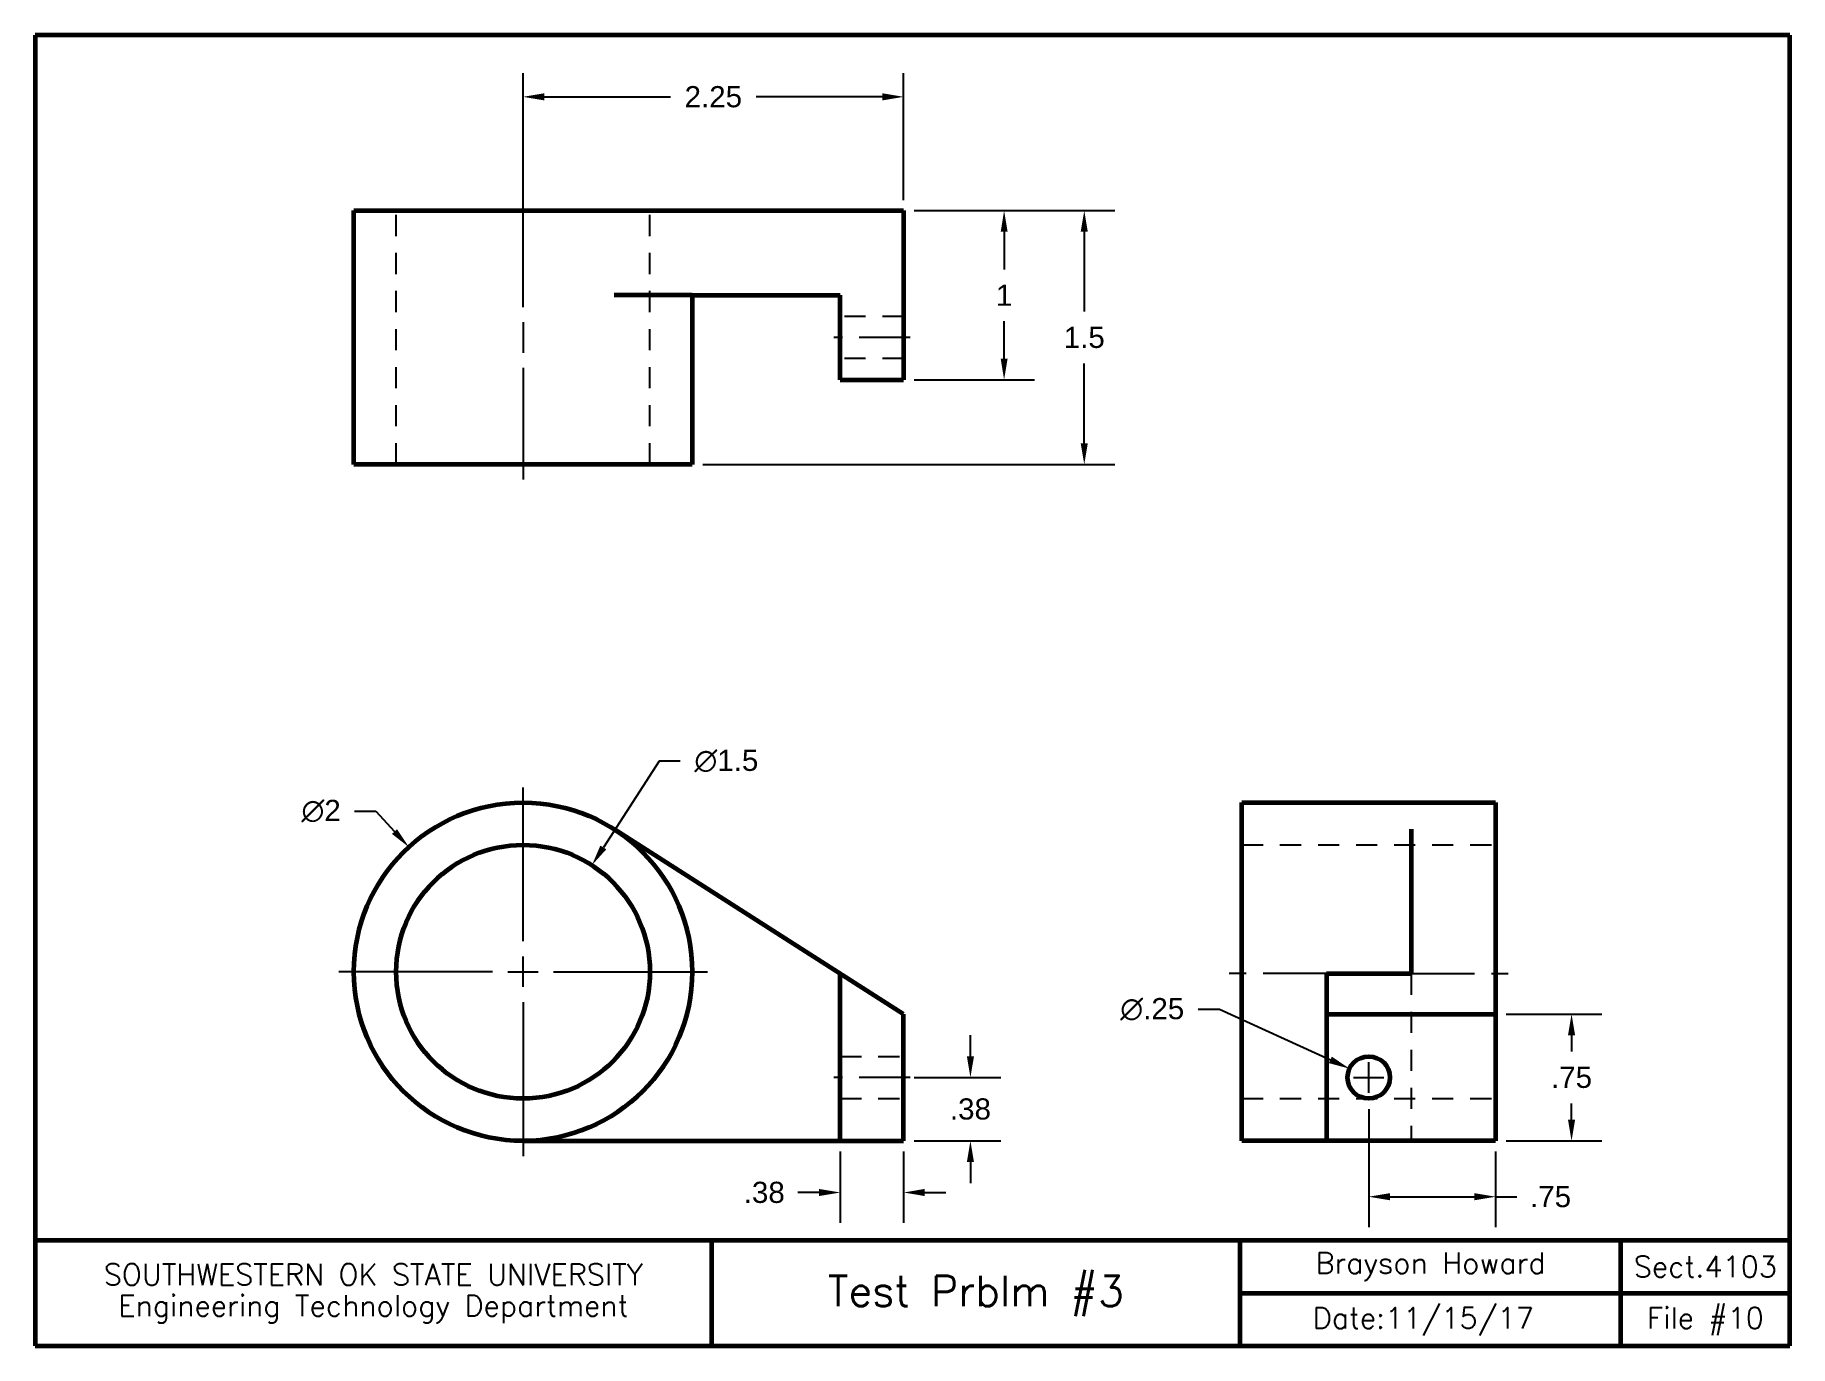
# Model space of a CAD drawing. Header units: inches. Extents: x 0 to 10.4, y 0 to 7.8.
import ezdxf
from ezdxf.enums import TextEntityAlignment as Align

# ---------------------------------------------------------------- set-up
doc = ezdxf.new("R2010")
doc.units = ezdxf.units.IN
doc.header["$MEASUREMENT"] = 0
doc.linetypes.add('CENTER2', pattern=[1.125, 0.75, -0.125, 0.125, -0.125])
doc.linetypes.add('HIDDEN2', pattern=[0.1875, 0.125, -0.0625])
doc.layers.add('Borders', color=1, linetype='Continuous', lineweight=60)
doc.layers.add('Object', color=7, linetype='Continuous', lineweight=60)
for name, color, linetype in [('Center', 5, 'CENTER2'), ('Dimensions', 5, 'Continuous'), ('Hidden', 104, 'HIDDEN2'), ('Text', 5, 'Continuous')]:
    doc.layers.add(name, color=color, linetype=linetype)
doc.styles.add('Romans', font='romans.shx')
doc.styles.get("Standard").update_dxf_attribs({"font": 'arial.ttf'})
doc.dimstyles.get("Standard").update_dxf_attribs({"dimtxt": 0.18, "dimasz": 0.18, "dimexe": 0.18, "dimexo": 0.0625, "dimgap": 0.09, "dimtad": 0, "dimtih": 1, "dimtoh": 1, "dimdec": 4, "dimzin": 0, "dimdsep": 46, "dimtxsty": 'Standard', "dimcen": 0.09, "dimadec": 0, "dimazin": 0, "dimtfac": 1, "dimtdec": 4, "dimtofl": 0, "dimtmove": 0, "dimatfit": 3, "dimfxl": 1, "dimtolj": 1, "dimtzin": 0, "dimarcsym": 0})

# ---------------------------------------------------------------- blocks, each defined once
blk = doc.blocks.new('*D6')
at = {"layer": 'Center', "color": 0, "lineweight": -2, "transparency": 16777216}
for p, q in [((6.877, 1.99), (7.002, 1.99)), ((7.002, 1.99), (7.658, 1.691)), ((7.885, 1.497), (7.885, 1.677)), ((7.795, 1.587), (7.975, 1.587))]:
    blk.add_line(p, q, dxfattribs=at)
at = {"layer": 'Center', "color": 0, "transparency": 16777216}
blk.add_solid([(7.667, 1.71), (7.649, 1.672), (7.772, 1.639)], dxfattribs=at)
at = {"layer": 'Defpoints', "color": 0, "transparency": 16777216}
for p in [(7.772, 1.639), (7.999, 1.535)]:
    blk.add_point(p, dxfattribs=at)
at = {"layer": 'Center', "color": 0, "transparency": 16777216, "insert": (6.605, 1.99), "char_height": 0.125, "attachment_point": 5}
blk.add_mtext('\\A1;∅.25', dxfattribs=at)
blk = doc.blocks.new('*D8')
at = {"layer": 'Center', "color": 0, "lineweight": -2, "transparency": 16777216}
for p, q in [((2.885, 6.775), (2.885, 7.565)), ((5.135, 6.775), (5.135, 7.565)), ((3.01, 7.385), (3.756, 7.385)), ((5.01, 7.385), (4.264, 7.385))]:
    blk.add_line(p, q, dxfattribs=at)
at = {"layer": 'Center', "color": 0, "transparency": 16777216}
for points in [[(3.01, 7.406), (3.01, 7.364), (2.885, 7.385)], [(5.01, 7.406), (5.01, 7.364), (5.135, 7.385)]]:
    blk.add_solid(points, dxfattribs=at)
at = {"layer": 'Defpoints', "color": 0, "transparency": 16777216}
for p in [(5.135, 7.385), (2.885, 6.712), (5.135, 6.712)]:
    blk.add_point(p, dxfattribs=at)
at = {"layer": 'Center', "color": 0, "transparency": 16777216, "insert": (4.01, 7.385), "char_height": 0.125, "attachment_point": 5}
blk.add_mtext('\\A1;2.25', dxfattribs=at)
blk = doc.blocks.new('*D9')
at = {"layer": 'Defpoints', "color": 0, "transparency": 16777216}
for p in [(5.135, 6.712), (3.885, 5.212), (6.203, 5.212)]:
    blk.add_point(p, dxfattribs=at)
at = {"layer": 'Dimensions', "color": 0, "lineweight": -2, "transparency": 16777216}
for p, q in [((5.198, 6.712), (6.383, 6.712)), ((6.203, 6.587), (6.203, 6.116)), ((6.203, 5.337), (6.203, 5.808)), ((3.948, 5.212), (6.383, 5.212))]:
    blk.add_line(p, q, dxfattribs=at)
at = {"layer": 'Dimensions', "color": 0, "transparency": 16777216}
for points in [[(6.182, 6.587), (6.224, 6.587), (6.203, 6.712)], [(6.182, 5.337), (6.224, 5.337), (6.203, 5.212)]]:
    blk.add_solid(points, dxfattribs=at)
at = {"layer": 'Dimensions', "color": 0, "transparency": 16777216, "insert": (6.203, 5.962), "char_height": 0.125, "attachment_point": 5}
blk.add_mtext('\\A1;1.5', dxfattribs=at)
blk = doc.blocks.new('*D10')
at = {"layer": 'Defpoints', "color": 0, "transparency": 16777216}
for p in [(5.135, 6.712), (5.729, 6.712), (5.135, 5.712)]:
    blk.add_point(p, dxfattribs=at)
at = {"layer": 'Dimensions', "color": 0, "lineweight": -2, "transparency": 16777216}
for p, q in [((5.198, 6.712), (5.909, 6.712)), ((5.729, 6.587), (5.729, 6.365)), ((5.729, 5.837), (5.729, 6.059)), ((5.198, 5.712), (5.909, 5.712))]:
    blk.add_line(p, q, dxfattribs=at)
at = {"layer": 'Dimensions', "color": 0, "transparency": 16777216}
for points in [[(5.709, 6.587), (5.75, 6.587), (5.729, 6.712)], [(5.709, 5.837), (5.75, 5.837), (5.729, 5.712)]]:
    blk.add_solid(points, dxfattribs=at)
at = {"layer": 'Dimensions', "color": 0, "transparency": 16777216, "insert": (5.729, 6.212), "char_height": 0.125, "attachment_point": 5}
blk.add_mtext('\\A1;1', dxfattribs=at)
blk = doc.blocks.new('*D11')
at = {"layer": 'Defpoints', "color": 0, "transparency": 16777216}
for p in [(2.21, 2.949), (3.561, 1.475)]:
    blk.add_point(p, dxfattribs=at)
at = {"layer": 'Dimensions', "color": 0, "lineweight": -2, "transparency": 16777216}
for p, q in [((2.885, 2.392), (2.885, 3.302)), ((1.889, 3.162), (2.014, 3.162)), ((2.014, 3.162), (2.125, 3.041)), ((2.885, 2.122), (2.885, 2.302)), ((2.705, 2.212), (1.795, 2.212)), ((2.795, 2.212), (2.975, 2.212)), ((3.065, 2.212), (3.975, 2.212)), ((2.885, 2.032), (2.885, 1.122))]:
    blk.add_line(p, q, dxfattribs=at)
at = {"layer": 'Dimensions', "color": 0, "transparency": 16777216}
blk.add_solid([(2.14, 3.055), (2.11, 3.027), (2.21, 2.949)], dxfattribs=at)
at = {"layer": 'Dimensions', "color": 0, "transparency": 16777216, "insert": (1.691, 3.162), "char_height": 0.125, "attachment_point": 5}
blk.add_mtext('\\A1;∅2', dxfattribs=at)
blk = doc.blocks.new('*D13')
at = {"layer": 'Defpoints', "color": 0, "transparency": 16777216}
for p in [(7.885, 1.462), (8.635, 1.212), (8.635, 0.882)]:
    blk.add_point(p, dxfattribs=at)
at = {"layer": 'Dimensions', "color": 0, "lineweight": -2, "transparency": 16777216}
for p, q in [((7.885, 1.4), (7.885, 0.702)), ((8.635, 1.15), (8.635, 0.702)), ((8.01, 0.882), (8.51, 0.882)), ((8.635, 0.882), (8.76, 0.882))]:
    blk.add_line(p, q, dxfattribs=at)
at = {"layer": 'Dimensions', "color": 0, "transparency": 16777216}
for points in [[(8.01, 0.903), (8.01, 0.861), (7.885, 0.882)], [(8.51, 0.903), (8.51, 0.861), (8.635, 0.882)]]:
    blk.add_solid(points, dxfattribs=at)
at = {"layer": 'Dimensions', "color": 0, "transparency": 16777216, "insert": (8.96, 0.882), "char_height": 0.125, "attachment_point": 5}
blk.add_mtext('\\A1;.75', dxfattribs=at)
blk = doc.blocks.new('*D14')
at = {"layer": 'Defpoints', "color": 0, "transparency": 16777216}
for p in [(4.76, 1.212), (5.135, 1.212), (4.76, 0.907)]:
    blk.add_point(p, dxfattribs=at)
at = {"layer": 'Dimensions', "color": 0, "lineweight": -2, "transparency": 16777216}
for p, q in [((4.76, 1.15), (4.76, 0.727)), ((5.135, 1.15), (5.135, 0.727)), ((4.635, 0.907), (4.51, 0.907)), ((5.26, 0.907), (5.385, 0.907))]:
    blk.add_line(p, q, dxfattribs=at)
at = {"layer": 'Dimensions', "color": 0, "transparency": 16777216}
for points in [[(4.635, 0.928), (4.635, 0.886), (4.76, 0.907)], [(5.26, 0.928), (5.26, 0.886), (5.135, 0.907)]]:
    blk.add_solid(points, dxfattribs=at)
at = {"layer": 'Dimensions', "color": 0, "transparency": 16777216, "insert": (4.311, 0.907), "char_height": 0.125, "attachment_point": 5}
blk.add_mtext('\\A1;.38', dxfattribs=at)
blk = doc.blocks.new('*D15')
at = {"layer": 'Defpoints', "color": 0, "transparency": 16777216}
for p in [(5.135, 1.587), (5.53, 1.587), (5.135, 1.212)]:
    blk.add_point(p, dxfattribs=at)
at = {"layer": 'Dimensions', "color": 0, "lineweight": -2, "transparency": 16777216}
for p, q in [((5.53, 1.712), (5.53, 1.837)), ((5.198, 1.587), (5.71, 1.587)), ((5.198, 1.212), (5.71, 1.212)), ((5.53, 1.087), (5.53, 0.962))]:
    blk.add_line(p, q, dxfattribs=at)
at = {"layer": 'Dimensions', "color": 0, "transparency": 16777216}
for points in [[(5.509, 1.712), (5.551, 1.712), (5.53, 1.587)], [(5.509, 1.087), (5.551, 1.087), (5.53, 1.212)]]:
    blk.add_solid(points, dxfattribs=at)
at = {"layer": 'Dimensions', "color": 0, "transparency": 16777216, "insert": (5.53, 1.4), "char_height": 0.125, "attachment_point": 5}
blk.add_mtext('\\A1;.38', dxfattribs=at)
blk = doc.blocks.new('*D17')
at = {"layer": 'Defpoints', "color": 0, "transparency": 16777216}
for p in [(8.635, 1.962), (8.635, 1.212), (9.084, 1.212)]:
    blk.add_point(p, dxfattribs=at)
at = {"layer": 'Dimensions', "color": 0, "lineweight": -2, "transparency": 16777216}
for p, q in [((8.698, 1.962), (9.264, 1.962)), ((9.084, 1.837), (9.084, 1.741)), ((9.084, 1.337), (9.084, 1.433)), ((8.698, 1.212), (9.264, 1.212))]:
    blk.add_line(p, q, dxfattribs=at)
at = {"layer": 'Dimensions', "color": 0, "transparency": 16777216}
for points in [[(9.063, 1.837), (9.105, 1.837), (9.084, 1.962)], [(9.063, 1.337), (9.105, 1.337), (9.084, 1.212)]]:
    blk.add_solid(points, dxfattribs=at)
at = {"layer": 'Dimensions', "color": 0, "transparency": 16777216, "insert": (9.084, 1.587), "char_height": 0.125, "attachment_point": 5}
blk.add_mtext('\\A1;.75', dxfattribs=at)

msp = doc.modelspace()

# ---------------------------------------------------------------- linework, layer by layer
at = {"layer": 'Borders'}
for p, q in [((10.375, 7.75), (0, 7.75)), ((0, 7.75), (0, 0)), ((10.375, 0), (10.375, 7.75)), ((0, 0.625), (10.375, 0.625)), ((4, 0.625), (4, 0)), ((7.125, 0), (7.125, 0.625)), ((9.375, 0), (9.375, 0.625)), ((7.125, 0.312), (10.375, 0.312)), ((0, 0), (10.375, 0))]:
    msp.add_line(p, q, dxfattribs=at)
at = {"layer": 'Center'}
for p, q in [((2.885, 6.142), (2.885, 6.802)), ((2.885, 6.052), (2.885, 5.872)), ((2.885, 5.782), (2.885, 5.122)), ((3.689, 3.458), (3.36, 2.947)), ((3.814, 3.458), (3.689, 3.458))]:
    msp.add_line(p, q, dxfattribs=at)
at = {"layer": 'Center', "ltscale": 0.4}
for p, q in [((5.173, 5.962), (4.723, 5.962)), ((5.173, 1.587), (4.723, 1.587))]:
    msp.add_line(p, q, dxfattribs=at)
at = {"layer": 'Center', "ltscale": 0.5}
for p, q in [((7.635, 2.201), (6.985, 2.201)), ((8.135, 2.201), (8.785, 2.201))]:
    msp.add_line(p, q, dxfattribs=at)
at = {"layer": 'Center'}
msp.add_solid([(3.342, 2.958), (3.377, 2.936), (3.292, 2.842)], dxfattribs=at)
at = {"layer": 'Hidden'}
for p, q in [((2.135, 5.212), (2.135, 6.712)), ((3.635, 5.212), (3.635, 6.712)), ((5.135, 6.087), (4.76, 6.087)), ((5.135, 5.837), (4.76, 5.837)), ((7.135, 2.962), (8.635, 2.962)), ((8.135, 2.201), (8.135, 1.212)), ((4.76, 1.712), (5.135, 1.712)), ((4.76, 1.462), (5.135, 1.462)), ((7.135, 1.462), (8.635, 1.462))]:
    msp.add_line(p, q, dxfattribs=at)
at = {"layer": 'Object'}
for p, q in [((1.885, 5.212), (1.885, 6.712)), ((1.885, 6.712), (3.885, 6.712)), ((3.885, 6.712), (5.135, 6.712)), ((5.135, 6.712), (5.135, 5.712)), ((3.885, 6.212), (3.423, 6.212)), ((3.885, 6.212), (3.885, 5.212)), ((3.885, 6.212), (4.76, 6.212)), ((4.76, 5.712), (4.76, 6.212)), ((4.76, 5.712), (5.135, 5.712)), ((3.885, 5.212), (1.885, 5.212)), ((7.135, 1.212), (7.135, 3.212)), ((7.135, 3.212), (8.635, 3.212)), ((8.635, 3.212), (8.635, 1.212)), ((5.135, 1.962), (3.423, 3.055)), ((8.135, 3.055), (8.135, 2.201)), ((4.76, 1.212), (4.76, 2.201)), ((7.635, 2.201), (7.635, 1.212)), ((7.635, 2.201), (8.135, 2.201)), ((5.135, 1.212), (5.135, 1.962)), ((7.635, 1.962), (8.635, 1.962)), ((4.76, 1.212), (4.76, 1.587)), ((2.885, 1.212), (5.135, 1.212)), ((8.635, 1.212), (7.135, 1.212))]:
    msp.add_line(p, q, dxfattribs=at)
for centre, radius in [((2.885, 2.212), 1), ((2.885, 2.212), 0.75), ((7.885, 1.587), 0.125)]:
    msp.add_circle(centre, radius, dxfattribs=at)

# ---------------------------------------------------------------- texts
at = {"layer": 'Center', "insert": (4.087, 3.458), "char_height": 0.125, "attachment_point": 5}
msp.add_mtext('\\A1;∅1.5', dxfattribs=at)
at = {"layer": 'Text', "style": 'Romans'}
for s, height, p in [('Brayson Howard', 0.125, (8.25, 0.469)), ('Sect.4103', 0.125, (9.875, 0.469)), ('SOUTHWESTERN OK STATE UNIVERSITY', 0.125, (2, 0.422)), ('Test Prblm #3', 0.18, (5.562, 0.312)), ('Engineering Technology Department', 0.125, (2, 0.22)), ('Date:11/15/17 ', 0.125, (8.25, 0.156)), ('File #10', 0.125, (9.875, 0.156))]:
    msp.add_text(s, height=height, dxfattribs=at).set_placement(p, align=Align.MIDDLE)

# ---------------------------------------------------------------- dimensions: what is measured, and where the dimension line sits
at = {"layer": 'Center'}
dim = msp.add_linear_dim(base=(5.135, 7.385), p1=(2.885, 6.712), p2=(5.135, 6.712), dimstyle='Standard', override={"dimtxt": 0.125, "dimasz": 0.125, "dimdec": 2, "dimzin": 12, "dimcen": -0.09, "dimtdec": 2}, dxfattribs=at)
dim.commit()
dim.dimension.update_dxf_attribs({"geometry": '*D8', "text_midpoint": (4.01, 7.385)})
dim = msp.add_diameter_dim_2p(p1=(7.999, 1.535), p2=(7.772, 1.639), dimstyle='Standard', override={"dimtxt": 0.125, "dimasz": 0.125, "dimdec": 2, "dimzin": 12, "dimcen": -0.09, "dimtdec": 2}, dxfattribs=at)
dim.commit()
dim.dimension.update_dxf_attribs({"geometry": '*D6', "text_midpoint": (6.605, 1.99), "dimtype": 163})
at = {"layer": 'Dimensions'}
for base, p1, p2, picture, middle in [((6.203, 5.212), (5.135, 6.712), (3.885, 5.212), '*D9', (6.203, 5.962)), ((5.729, 6.712), (5.135, 5.712), (5.135, 6.712), '*D10', (5.729, 6.212)), ((9.084, 1.212), (8.635, 1.962), (8.635, 1.212), '*D17', (9.084, 1.587)), ((5.529993126, 1.587046975), (5.135309392, 1.212046975), (5.135309392, 1.587046975), '*D15', (5.529993126, 1.399546975))]:
    dim = msp.add_linear_dim(base=base, p1=p1, p2=p2, angle=90, dimstyle='Standard', override={"dimtxt": 0.125, "dimasz": 0.125, "dimdec": 2, "dimzin": 12, "dimcen": -0.09, "dimtdec": 2}, dxfattribs=at)
    dim.commit()
    dim.dimension.update_dxf_attribs({"geometry": picture, "text_midpoint": middle})
dim = msp.add_diameter_dim_2p(p1=(3.561, 1.475), p2=(2.21, 2.949), dimstyle='Standard', override={"dimtxt": 0.125, "dimasz": 0.125, "dimdec": 2, "dimzin": 12, "dimcen": -0.09, "dimtdec": 2}, dxfattribs=at)
dim.commit()
dim.dimension.update_dxf_attribs({"geometry": '*D11', "text_midpoint": (1.691, 3.162), "dimtype": 163})
for base, p1, p2, picture, middle in [((8.635, 0.882), (7.885, 1.462), (8.635, 1.212), '*D13', (8.96, 0.882)), ((4.760309392, 0.90707964), (5.135309392, 1.212046975), (4.760309392, 1.212046975), '*D14', (4.31069991, 0.90707964))]:
    dim = msp.add_linear_dim(base=base, p1=p1, p2=p2, dimstyle='Standard', override={"dimtxt": 0.125, "dimasz": 0.125, "dimdec": 2, "dimzin": 12, "dimcen": -0.09, "dimtdec": 2}, dxfattribs=at)
    dim.commit()
    dim.dimension.update_dxf_attribs({"geometry": picture, "text_midpoint": middle})

doc.saveas('drawing.dxf')
